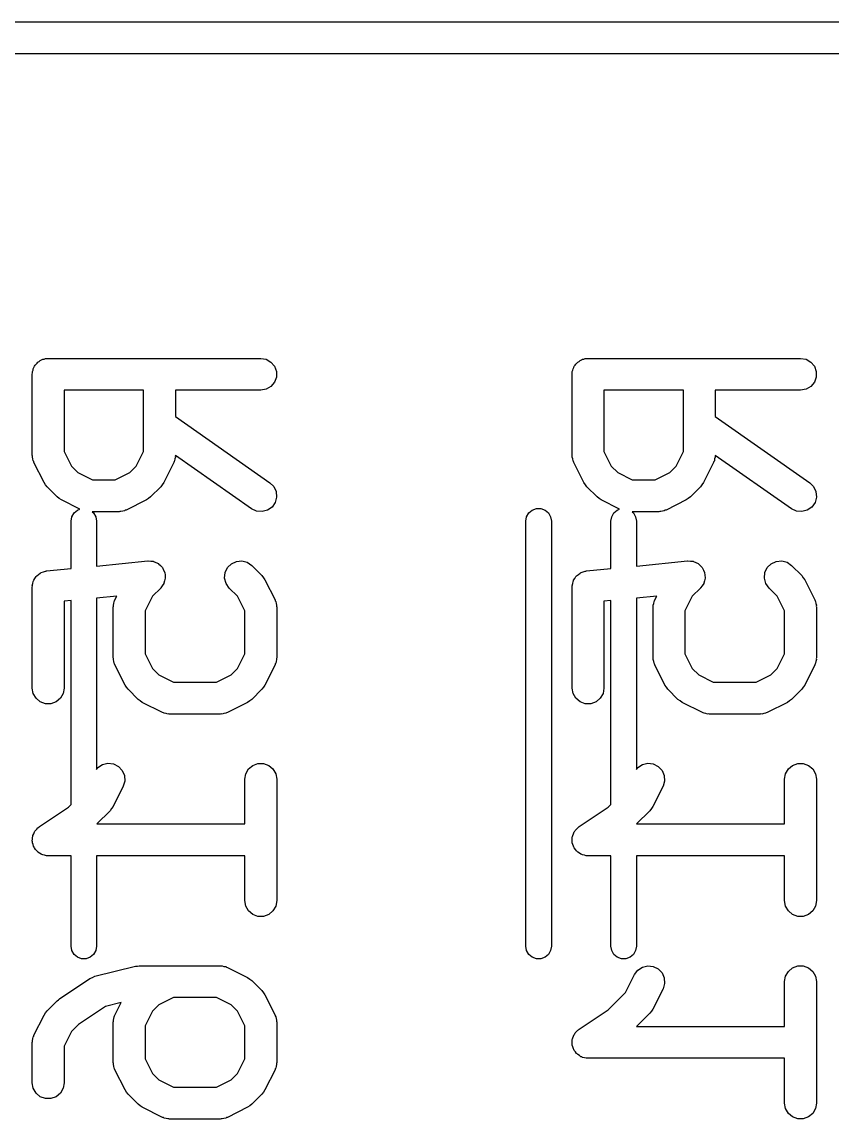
# Model space of a CAD drawing. Extents: x 25 to 326, y -201 to -21.
# Drawn here: x 51.98 to 55.79, y -57.15 to -51.99 of the extents above; entities that cross this region are included whole.
import ezdxf

# ---------------------------------------------------------------- set-up
doc = ezdxf.new("R2010")
doc.units = 0
doc.header["$MEASUREMENT"] = 0
doc.layers.add('BLACK', color=7, linetype='CONTINUOUS')

msp = doc.modelspace()

# ---------------------------------------------------------------- linework, layer by layer
at = {"layer": 'Black'}
for p, q in [((28.015, -51.992), (81.205, -51.992)), ((81.28, -52.142), (27.94, -52.142)), ((52.0319, -53.6239), (52.0352, -53.6182)), ((52.0352, -53.6182), (52.0374, -53.612)), ((52.0374, -53.612), (52.0416, -53.607)), ((52.0416, -53.607), (52.0449, -53.6013)), ((52.0449, -53.6013), (52.05, -53.5971)), ((52.05, -53.5971), (52.0542, -53.5921)), ((52.0542, -53.5921), (52.0599, -53.5888)), ((52.0599, -53.5888), (52.0649, -53.5846)), ((52.0649, -53.5846), (52.071, -53.5823)), ((52.071, -53.5823), (52.0767, -53.579)), ((52.0767, -53.579), (52.0832, -53.5779)), ((52.0832, -53.5779), (52.0894, -53.5757)), ((52.0894, -53.5757), (52.0959, -53.5757)), ((52.0959, -53.5757), (52.1024, -53.5745)), ((52.1024, -53.5745), (53.1024, -53.5745)), ((53.1024, -53.5745), (53.128, -53.579)), ((53.128, -53.579), (53.1506, -53.5921)), ((53.1506, -53.5921), (53.1673, -53.612)), ((53.1673, -53.612), (53.1762, -53.6365)), ((54.5719, -53.6239), (54.5752, -53.6182)), ((54.5752, -53.6182), (54.5774, -53.612)), ((54.5774, -53.612), (54.5816, -53.607)), ((54.5816, -53.607), (54.5849, -53.6013)), ((54.5849, -53.6013), (54.59, -53.5971)), ((54.59, -53.5971), (54.5942, -53.5921)), ((54.5942, -53.5921), (54.5999, -53.5888)), ((54.5999, -53.5888), (54.6049, -53.5846)), ((54.6049, -53.5846), (54.611, -53.5823)), ((54.611, -53.5823), (54.6167, -53.579)), ((54.6167, -53.579), (54.6232, -53.5779)), ((54.6232, -53.5779), (54.6294, -53.5757)), ((54.6294, -53.5757), (54.6359, -53.5757)), ((54.6359, -53.5757), (54.6424, -53.5745)), ((54.6424, -53.5745), (55.6424, -53.5745)), ((55.6424, -53.5745), (55.668, -53.579)), ((55.668, -53.579), (55.6906, -53.5921)), ((55.6906, -53.5921), (55.7073, -53.612)), ((55.7073, -53.612), (55.7162, -53.6365)), ((52.0274, -53.6495), (52.0285, -53.6431)), ((52.0274, -54.0305), (52.0274, -53.6495)), ((52.0285, -53.6365), (52.0308, -53.6303)), ((52.0285, -53.6431), (52.0285, -53.6365)), ((52.0308, -53.6303), (52.0319, -53.6239)), ((53.1762, -53.6625), (53.1673, -53.687)), ((53.1762, -53.6365), (53.1762, -53.6625)), ((54.5674, -53.6495), (54.5685, -53.6431)), ((54.5674, -54.0305), (54.5674, -53.6495)), ((54.5685, -53.6365), (54.5708, -53.6303)), ((54.5685, -53.6431), (54.5685, -53.6365)), ((54.5708, -53.6303), (54.5719, -53.6239)), ((55.7162, -53.6625), (55.7073, -53.687)), ((55.7162, -53.6365), (55.7162, -53.6625)), ((52.1774, -53.7245), (52.1774, -54.0128)), ((52.5512, -53.7245), (52.1774, -53.7245)), ((52.5512, -54.0128), (52.5512, -53.7245)), ((53.1024, -53.7245), (52.7012, -53.7245)), ((52.7012, -53.7245), (52.7012, -53.8486)), ((53.128, -53.72), (53.1024, -53.7245)), ((53.1506, -53.707), (53.128, -53.72)), ((53.1673, -53.687), (53.1506, -53.707)), ((54.7174, -53.7245), (54.7174, -54.0128)), ((55.0912, -53.7245), (54.7174, -53.7245)), ((55.0912, -54.0128), (55.0912, -53.7245)), ((55.6424, -53.7245), (55.2412, -53.7245)), ((55.2412, -53.7245), (55.2412, -53.8486)), ((55.668, -53.72), (55.6424, -53.7245)), ((55.6906, -53.707), (55.668, -53.72)), ((55.7073, -53.687), (55.6906, -53.707)), ((52.7012, -53.8486), (53.1454, -54.1595)), ((55.2412, -53.8486), (55.6854, -54.1595)), ((52.0281, -54.0347), (52.0274, -54.0305)), ((52.0279, -54.0391), (52.0281, -54.0347)), ((52.1774, -54.0128), (52.2116, -54.0813)), ((52.5169, -54.0813), (52.5512, -54.0128)), ((52.701, -54.0315), (52.7004, -54.0347)), ((52.7004, -54.0347), (52.7007, -54.0391)), ((53.0594, -54.2824), (52.701, -54.0315)), ((54.5681, -54.0347), (54.5674, -54.0305)), ((54.5679, -54.0391), (54.5681, -54.0347)), ((54.7174, -54.0128), (54.7516, -54.0813)), ((55.0569, -54.0813), (55.0912, -54.0128)), ((55.241, -54.0315), (55.2404, -54.0347)), ((55.2404, -54.0347), (55.2407, -54.0391)), ((55.5994, -54.2824), (55.241, -54.0315)), ((52.0304, -54.0475), (52.0279, -54.0391)), ((52.0319, -54.0561), (52.0304, -54.0475)), ((52.0341, -54.0599), (52.0319, -54.0561)), ((52.0353, -54.064), (52.0341, -54.0599)), ((52.0829, -54.1593), (52.0353, -54.064)), ((52.2116, -54.0813), (52.242, -54.1117)), ((52.4865, -54.1117), (52.5169, -54.0813)), ((52.6933, -54.064), (52.6457, -54.1593)), ((52.6945, -54.0599), (52.6933, -54.064)), ((52.6967, -54.0561), (52.6945, -54.0599)), ((52.6982, -54.0475), (52.6967, -54.0561)), ((52.7007, -54.0391), (52.6982, -54.0475)), ((54.5704, -54.0475), (54.5679, -54.0391)), ((54.5719, -54.0561), (54.5704, -54.0475)), ((54.5741, -54.0599), (54.5719, -54.0561)), ((54.5753, -54.064), (54.5741, -54.0599)), ((54.6229, -54.1593), (54.5753, -54.064)), ((54.7516, -54.0813), (54.782, -54.1117)), ((55.0265, -54.1117), (55.0569, -54.0813)), ((55.2333, -54.064), (55.1857, -54.1593)), ((55.2345, -54.0599), (55.2333, -54.064)), ((55.2367, -54.0561), (55.2345, -54.0599)), ((55.2382, -54.0475), (55.2367, -54.0561)), ((55.2407, -54.0391), (55.2382, -54.0475)), ((52.242, -54.1117), (52.3106, -54.146)), ((52.418, -54.146), (52.4865, -54.1117)), ((54.782, -54.1117), (54.8506, -54.146)), ((54.958, -54.146), (55.0265, -54.1117)), ((52.0901, -54.1689), (52.0829, -54.1593)), ((52.097, -54.1787), (52.0901, -54.1689)), ((52.1446, -54.2264), (52.097, -54.1787)), ((52.3106, -54.146), (52.418, -54.146)), ((52.6316, -54.1787), (52.584, -54.2264)), ((52.6385, -54.1689), (52.6316, -54.1787)), ((52.6457, -54.1593), (52.6385, -54.1689)), ((53.1454, -54.1595), (53.1638, -54.1779)), ((53.1638, -54.1779), (53.1748, -54.2015)), ((54.6301, -54.1689), (54.6229, -54.1593)), ((54.637, -54.1787), (54.6301, -54.1689)), ((54.6846, -54.2264), (54.637, -54.1787)), ((54.8506, -54.146), (54.958, -54.146)), ((55.1716, -54.1787), (55.124, -54.2264)), ((55.1785, -54.1689), (55.1716, -54.1787)), ((55.1857, -54.1593), (55.1785, -54.1689)), ((55.6854, -54.1595), (55.7038, -54.1779)), ((55.7038, -54.1779), (55.7148, -54.2015)), ((52.1544, -54.2333), (52.1446, -54.2264)), ((52.1641, -54.2404), (52.1544, -54.2333)), ((52.2512, -54.284), (52.1641, -54.2404)), ((52.5645, -54.2404), (52.4693, -54.288)), ((52.5742, -54.2333), (52.5645, -54.2404)), ((52.584, -54.2264), (52.5742, -54.2333)), ((53.1771, -54.2275), (53.1704, -54.2526)), ((53.1748, -54.2015), (53.1771, -54.2275)), ((54.6944, -54.2333), (54.6846, -54.2264)), ((54.7041, -54.2404), (54.6944, -54.2333)), ((54.7912, -54.284), (54.7041, -54.2404)), ((55.1045, -54.2404), (55.0093, -54.288)), ((55.1142, -54.2333), (55.1045, -54.2404)), ((55.124, -54.2264), (55.1142, -54.2333)), ((55.7171, -54.2275), (55.7104, -54.2526)), ((55.7148, -54.2015), (55.7171, -54.2275)), ((52.224, -54.3014), (52.24, -54.288)), ((52.24, -54.288), (52.2512, -54.284)), ((52.4527, -54.293), (52.4443, -54.2955)), ((52.4614, -54.2914), (52.4527, -54.293)), ((52.4651, -54.2893), (52.4614, -54.2914)), ((52.4693, -54.288), (52.4651, -54.2893)), ((53.083, -54.2934), (53.0594, -54.2824)), ((53.1089, -54.2957), (53.083, -54.2934)), ((53.1341, -54.2889), (53.1089, -54.2957)), ((53.1554, -54.274), (53.1341, -54.2889)), ((53.1704, -54.2526), (53.1554, -54.274)), ((54.364, -54.3014), (54.38, -54.288)), ((54.38, -54.288), (54.3996, -54.2809)), ((54.3996, -54.2809), (54.4204, -54.2809)), ((54.4204, -54.2809), (54.44, -54.288)), ((54.44, -54.288), (54.456, -54.3014)), ((54.764, -54.3014), (54.78, -54.288)), ((54.78, -54.288), (54.7912, -54.284)), ((54.9927, -54.293), (54.9843, -54.2955)), ((55.0014, -54.2914), (54.9927, -54.293)), ((55.0051, -54.2893), (55.0014, -54.2914)), ((55.0093, -54.288), (55.0051, -54.2893)), ((55.623, -54.2934), (55.5994, -54.2824)), ((55.6489, -54.2957), (55.623, -54.2934)), ((55.6741, -54.2889), (55.6489, -54.2957)), ((55.6954, -54.274), (55.6741, -54.2889)), ((55.7104, -54.2526), (55.6954, -54.274)), ((52.21, -54.34), (52.2136, -54.3195)), ((52.21, -54.5634), (52.21, -54.34)), ((52.2136, -54.3195), (52.224, -54.3014)), ((52.4357, -54.296), (52.3094, -54.296)), ((52.3094, -54.296), (52.316, -54.3014)), ((52.316, -54.3014), (52.3264, -54.3195)), ((52.3264, -54.3195), (52.33, -54.34)), ((52.33, -54.34), (52.33, -54.5514)), ((52.44, -54.2952), (52.4357, -54.296)), ((52.4443, -54.2955), (52.44, -54.2952)), ((54.35, -54.34), (54.3536, -54.3195)), ((54.35, -56.34), (54.35, -54.34)), ((54.3536, -54.3195), (54.364, -54.3014)), ((54.456, -54.3014), (54.4664, -54.3195)), ((54.4664, -54.3195), (54.47, -54.34)), ((54.47, -54.34), (54.47, -56.34)), ((54.75, -54.34), (54.7536, -54.3195)), ((54.75, -54.5634), (54.75, -54.34)), ((54.7536, -54.3195), (54.764, -54.3014)), ((54.9757, -54.296), (54.8494, -54.296)), ((54.8494, -54.296), (54.856, -54.3014)), ((54.856, -54.3014), (54.8664, -54.3195)), ((54.8664, -54.3195), (54.87, -54.34)), ((54.87, -54.34), (54.87, -54.5514)), ((54.98, -54.2952), (54.9757, -54.296)), ((54.9843, -54.2955), (54.98, -54.2952)), ((52.33, -54.5514), (52.5711, -54.5273)), ((52.5711, -54.5273), (52.5716, -54.5273)), ((52.5716, -54.5273), (52.572, -54.5272)), ((52.572, -54.5272), (52.5845, -54.5283)), ((52.5845, -54.5283), (52.5971, -54.5292)), ((52.5971, -54.5292), (52.5975, -54.5294)), ((52.5975, -54.5294), (52.598, -54.5295)), ((52.598, -54.5295), (52.6094, -54.5348)), ((52.6094, -54.5348), (52.6208, -54.5399)), ((52.6208, -54.5399), (52.6212, -54.5403)), ((52.6212, -54.5403), (52.6216, -54.5405)), ((52.6216, -54.5405), (52.6305, -54.5494)), ((52.6305, -54.5494), (52.6395, -54.5581)), ((52.9457, -54.5589), (52.9641, -54.5405)), ((52.9641, -54.5405), (52.9877, -54.5295)), ((52.9877, -54.5295), (53.0137, -54.5272)), ((53.0137, -54.5272), (53.0388, -54.5339)), ((53.0388, -54.5339), (53.0602, -54.5489)), ((53.0602, -54.5489), (53.1078, -54.5965)), ((54.87, -54.5514), (55.1111, -54.5273)), ((55.1111, -54.5273), (55.1116, -54.5273)), ((55.1116, -54.5273), (55.112, -54.5272)), ((55.112, -54.5272), (55.1245, -54.5283)), ((55.1245, -54.5283), (55.1371, -54.5292)), ((55.1371, -54.5292), (55.1375, -54.5294)), ((55.1375, -54.5294), (55.138, -54.5295)), ((55.138, -54.5295), (55.1494, -54.5348)), ((55.1494, -54.5348), (55.1608, -54.5399)), ((55.1608, -54.5399), (55.1612, -54.5403)), ((55.1612, -54.5403), (55.1616, -54.5405)), ((55.1616, -54.5405), (55.1705, -54.5494)), ((55.1705, -54.5494), (55.1795, -54.5581)), ((55.4857, -54.5589), (55.5041, -54.5405)), ((55.5041, -54.5405), (55.5277, -54.5295)), ((55.5277, -54.5295), (55.5537, -54.5272)), ((55.5537, -54.5272), (55.5788, -54.5339)), ((55.5788, -54.5339), (55.6002, -54.5489)), ((55.6002, -54.5489), (55.6478, -54.5965)), ((52.0398, -54.6102), (52.0449, -54.6013)), ((52.0449, -54.6013), (52.0471, -54.5995)), ((52.0471, -54.5995), (52.0487, -54.5972)), ((52.0487, -54.5972), (52.057, -54.5912)), ((52.057, -54.5912), (52.0649, -54.5846)), ((52.0649, -54.5846), (52.0675, -54.5836)), ((52.0675, -54.5836), (52.0698, -54.5819)), ((52.0698, -54.5819), (52.0797, -54.5792)), ((52.0797, -54.5792), (52.0894, -54.5757)), ((52.0894, -54.5757), (52.0922, -54.5757)), ((52.0922, -54.5757), (52.0949, -54.5749)), ((52.0949, -54.5749), (52.21, -54.5634)), ((52.6395, -54.5581), (52.6397, -54.5586)), ((52.6397, -54.5586), (52.64, -54.5589)), ((52.64, -54.5589), (52.6453, -54.5703)), ((52.6453, -54.5703), (52.6508, -54.5816)), ((52.6508, -54.5816), (52.6508, -54.5821)), ((52.6508, -54.5821), (52.651, -54.5825)), ((52.651, -54.5825), (52.6521, -54.595)), ((52.6521, -54.595), (52.6534, -54.6075)), ((52.9324, -54.6084), (52.9347, -54.5825)), ((52.9347, -54.5825), (52.9457, -54.5589)), ((53.1078, -54.5965), (53.1147, -54.6063)), ((54.5798, -54.6102), (54.5849, -54.6013)), ((54.5849, -54.6013), (54.5871, -54.5995)), ((54.5871, -54.5995), (54.5887, -54.5972)), ((54.5887, -54.5972), (54.597, -54.5912)), ((54.597, -54.5912), (54.6049, -54.5846)), ((54.6049, -54.5846), (54.6075, -54.5836)), ((54.6075, -54.5836), (54.6098, -54.5819)), ((54.6098, -54.5819), (54.6197, -54.5792)), ((54.6197, -54.5792), (54.6294, -54.5757)), ((54.6294, -54.5757), (54.6322, -54.5757)), ((54.6322, -54.5757), (54.6349, -54.5749)), ((54.6349, -54.5749), (54.75, -54.5634)), ((55.1795, -54.5581), (55.1797, -54.5586)), ((55.1797, -54.5586), (55.18, -54.5589)), ((55.18, -54.5589), (55.1853, -54.5703)), ((55.1853, -54.5703), (55.1908, -54.5816)), ((55.1908, -54.5816), (55.1908, -54.5821)), ((55.1908, -54.5821), (55.191, -54.5825)), ((55.191, -54.5825), (55.1921, -54.595)), ((55.1921, -54.595), (55.1934, -54.6075)), ((55.4724, -54.6084), (55.4747, -54.5825)), ((55.4747, -54.5825), (55.4857, -54.5589)), ((55.6478, -54.5965), (55.6547, -54.6063)), ((52.0274, -54.6495), (52.0279, -54.6467)), ((52.0274, -55.1257), (52.0274, -54.6495)), ((52.0276, -54.6439), (52.0301, -54.634)), ((52.0279, -54.6467), (52.0276, -54.6439)), ((52.0301, -54.634), (52.0319, -54.6239)), ((52.0319, -54.6239), (52.0333, -54.6214)), ((52.0333, -54.6214), (52.034, -54.6187)), ((52.034, -54.6187), (52.0398, -54.6102)), ((52.6316, -54.6549), (52.5926, -54.694)), ((52.6319, -54.6546), (52.6316, -54.6549)), ((52.6323, -54.6543), (52.6319, -54.6546)), ((52.6393, -54.6439), (52.6323, -54.6543)), ((52.6465, -54.6336), (52.6393, -54.6439)), ((52.6467, -54.6331), (52.6465, -54.6336)), ((52.6469, -54.6328), (52.6467, -54.6331)), ((52.65, -54.6205), (52.6469, -54.6328)), ((52.6533, -54.6084), (52.65, -54.6205)), ((52.6534, -54.6075), (52.6532, -54.608)), ((52.6532, -54.608), (52.6533, -54.6084)), ((52.9392, -54.6336), (52.9324, -54.6084)), ((52.9541, -54.6549), (52.9392, -54.6336)), ((52.9931, -54.694), (52.9541, -54.6549)), ((53.1147, -54.6063), (53.1218, -54.616)), ((53.1218, -54.616), (53.1695, -54.7112)), ((54.5674, -54.6495), (54.5679, -54.6467)), ((54.5674, -55.1257), (54.5674, -54.6495)), ((54.5676, -54.6439), (54.5701, -54.634)), ((54.5679, -54.6467), (54.5676, -54.6439)), ((54.5701, -54.634), (54.5719, -54.6239)), ((54.5719, -54.6239), (54.5733, -54.6214)), ((54.5733, -54.6214), (54.574, -54.6187)), ((54.574, -54.6187), (54.5798, -54.6102)), ((55.1716, -54.6549), (55.1326, -54.694)), ((55.1719, -54.6546), (55.1716, -54.6549)), ((55.1723, -54.6543), (55.1719, -54.6546)), ((55.1793, -54.6439), (55.1723, -54.6543)), ((55.1865, -54.6336), (55.1793, -54.6439)), ((55.1867, -54.6331), (55.1865, -54.6336)), ((55.1869, -54.6328), (55.1867, -54.6331)), ((55.19, -54.6205), (55.1869, -54.6328)), ((55.1933, -54.6084), (55.19, -54.6205)), ((55.1934, -54.6075), (55.1932, -54.608)), ((55.1932, -54.608), (55.1933, -54.6084)), ((55.4792, -54.6336), (55.4724, -54.6084)), ((55.4941, -54.6549), (55.4792, -54.6336)), ((55.5331, -54.694), (55.4941, -54.6549)), ((55.6547, -54.6063), (55.6618, -54.616)), ((55.6618, -54.616), (55.7095, -54.7112)), ((52.4256, -54.6926), (52.33, -54.7021)), ((52.33, -54.7021), (52.33, -55.5086)), ((52.4163, -54.7112), (52.4256, -54.6926)), ((52.5926, -54.694), (52.5583, -54.7625)), ((53.0274, -54.7625), (52.9931, -54.694)), ((54.9656, -54.6926), (54.87, -54.7021)), ((54.87, -54.7021), (54.87, -55.5086)), ((54.9563, -54.7112), (54.9656, -54.6926)), ((55.1326, -54.694), (55.0983, -54.7625)), ((55.5674, -54.7625), (55.5331, -54.694)), ((52.21, -54.7141), (52.1774, -54.7174)), ((52.1774, -54.7174), (52.1774, -55.1257)), ((52.21, -55.6739), (52.21, -54.7141)), ((52.4083, -54.7448), (52.4091, -54.7405)), ((52.4083, -54.9829), (52.4083, -54.7448)), ((52.4088, -54.7362), (52.4113, -54.7278)), ((52.4091, -54.7405), (52.4088, -54.7362)), ((52.4113, -54.7278), (52.4129, -54.7191)), ((52.4129, -54.7191), (52.415, -54.7154)), ((52.415, -54.7154), (52.4163, -54.7112)), ((53.1695, -54.7112), (53.1707, -54.7154)), ((53.1707, -54.7154), (53.1729, -54.7191)), ((53.1729, -54.7191), (53.1744, -54.7278)), ((53.1744, -54.7278), (53.1769, -54.7362)), ((53.1769, -54.7362), (53.1766, -54.7405)), ((53.1766, -54.7405), (53.1774, -54.7448)), ((53.1774, -54.7448), (53.1774, -54.9829)), ((54.75, -54.7141), (54.7174, -54.7174)), ((54.7174, -54.7174), (54.7174, -55.1257)), ((54.75, -55.6739), (54.75, -54.7141)), ((54.9483, -54.7448), (54.9491, -54.7405)), ((54.9483, -54.9829), (54.9483, -54.7448)), ((54.9488, -54.7362), (54.9513, -54.7278)), ((54.9491, -54.7405), (54.9488, -54.7362)), ((54.9513, -54.7278), (54.9529, -54.7191)), ((54.9529, -54.7191), (54.955, -54.7154)), ((54.955, -54.7154), (54.9563, -54.7112)), ((55.7095, -54.7112), (55.7107, -54.7154)), ((55.7107, -54.7154), (55.7129, -54.7191)), ((55.7129, -54.7191), (55.7144, -54.7278)), ((55.7144, -54.7278), (55.7169, -54.7362)), ((55.7169, -54.7362), (55.7166, -54.7405)), ((55.7166, -54.7405), (55.7174, -54.7448)), ((55.7174, -54.7448), (55.7174, -54.9829)), ((52.5583, -54.7625), (52.5583, -54.9652)), ((53.0274, -54.9652), (53.0274, -54.7625)), ((55.0983, -54.7625), (55.0983, -54.9652)), ((55.5674, -54.9652), (55.5674, -54.7625)), ((52.5583, -54.9652), (52.5926, -55.0337)), ((52.9931, -55.0337), (53.0274, -54.9652)), ((55.0983, -54.9652), (55.1326, -55.0337)), ((55.5331, -55.0337), (55.5674, -54.9652)), ((52.4091, -54.9871), (52.4083, -54.9829)), ((52.4088, -54.9914), (52.4091, -54.9871)), ((52.4113, -54.9999), (52.4088, -54.9914)), ((52.4129, -55.0085), (52.4113, -54.9999)), ((52.415, -55.0123), (52.4129, -55.0085)), ((52.4163, -55.0164), (52.415, -55.0123)), ((52.4639, -55.1116), (52.4163, -55.0164)), ((53.1695, -55.0164), (53.1218, -55.1116)), ((53.1707, -55.0123), (53.1695, -55.0164)), ((53.1729, -55.0085), (53.1707, -55.0123)), ((53.1744, -54.9999), (53.1729, -55.0085)), ((53.1769, -54.9914), (53.1744, -54.9999)), ((53.1774, -54.9829), (53.1766, -54.9871)), ((53.1766, -54.9871), (53.1769, -54.9914)), ((54.9491, -54.9871), (54.9483, -54.9829)), ((54.9488, -54.9914), (54.9491, -54.9871)), ((54.9513, -54.9999), (54.9488, -54.9914)), ((54.9529, -55.0085), (54.9513, -54.9999)), ((54.955, -55.0123), (54.9529, -55.0085)), ((54.9563, -55.0164), (54.955, -55.0123)), ((55.0039, -55.1116), (54.9563, -55.0164)), ((55.7095, -55.0164), (55.6618, -55.1116)), ((55.7107, -55.0123), (55.7095, -55.0164)), ((55.7129, -55.0085), (55.7107, -55.0123)), ((55.7144, -54.9999), (55.7129, -55.0085)), ((55.7169, -54.9914), (55.7144, -54.9999)), ((55.7174, -54.9829), (55.7166, -54.9871)), ((55.7166, -54.9871), (55.7169, -54.9914)), ((52.5926, -55.0337), (52.623, -55.0641)), ((52.623, -55.0641), (52.6915, -55.0983)), ((52.8942, -55.0983), (52.9627, -55.0641)), ((52.9627, -55.0641), (52.9931, -55.0337)), ((55.1326, -55.0337), (55.163, -55.0641)), ((55.163, -55.0641), (55.2315, -55.0983)), ((55.4342, -55.0983), (55.5027, -55.0641)), ((55.5027, -55.0641), (55.5331, -55.0337)), ((52.471, -55.1213), (52.4639, -55.1116)), ((52.6915, -55.0983), (52.8942, -55.0983)), ((53.1218, -55.1116), (53.1147, -55.1213)), ((55.011, -55.1213), (55.0039, -55.1116)), ((55.2315, -55.0983), (55.4342, -55.0983)), ((55.6618, -55.1116), (55.6547, -55.1213)), ((52.0319, -55.1514), (52.0274, -55.1257)), ((52.0449, -55.1739), (52.0319, -55.1514)), ((52.1729, -55.1514), (52.1598, -55.1739)), ((52.1774, -55.1257), (52.1729, -55.1514)), ((52.4779, -55.1311), (52.471, -55.1213)), ((52.5255, -55.1787), (52.4779, -55.1311)), ((53.1078, -55.1311), (53.0602, -55.1787)), ((53.1147, -55.1213), (53.1078, -55.1311)), ((54.5719, -55.1514), (54.5674, -55.1257)), ((54.5849, -55.1739), (54.5719, -55.1514)), ((54.7129, -55.1514), (54.6998, -55.1739)), ((54.7174, -55.1257), (54.7129, -55.1514)), ((55.0179, -55.1311), (55.011, -55.1213)), ((55.0655, -55.1787), (55.0179, -55.1311)), ((55.6478, -55.1311), (55.6002, -55.1787)), ((55.6547, -55.1213), (55.6478, -55.1311)), ((52.0649, -55.1907), (52.0449, -55.1739)), ((52.0894, -55.1996), (52.0649, -55.1907)), ((52.1154, -55.1996), (52.0894, -55.1996)), ((52.1399, -55.1907), (52.1154, -55.1996)), ((52.1598, -55.1739), (52.1399, -55.1907)), ((52.5354, -55.1856), (52.5255, -55.1787)), ((52.545, -55.1928), (52.5354, -55.1856)), ((52.6403, -55.2404), (52.545, -55.1928)), ((53.0407, -55.1928), (52.9454, -55.2404)), ((53.0503, -55.1856), (53.0407, -55.1928)), ((53.0602, -55.1787), (53.0503, -55.1856)), ((54.6049, -55.1907), (54.5849, -55.1739)), ((54.6294, -55.1996), (54.6049, -55.1907)), ((54.6554, -55.1996), (54.6294, -55.1996)), ((54.6799, -55.1907), (54.6554, -55.1996)), ((54.6998, -55.1739), (54.6799, -55.1907)), ((55.0754, -55.1856), (55.0655, -55.1787)), ((55.085, -55.1928), (55.0754, -55.1856)), ((55.1803, -55.2404), (55.085, -55.1928)), ((55.5807, -55.1928), (55.4854, -55.2404)), ((55.5903, -55.1856), (55.5807, -55.1928)), ((55.6002, -55.1787), (55.5903, -55.1856)), ((52.6444, -55.2416), (52.6403, -55.2404)), ((52.6482, -55.2438), (52.6444, -55.2416)), ((52.6568, -55.2453), (52.6482, -55.2438)), ((52.6652, -55.2478), (52.6568, -55.2453)), ((52.6696, -55.2476), (52.6652, -55.2478)), ((52.6738, -55.2483), (52.6696, -55.2476)), ((52.9119, -55.2483), (52.6738, -55.2483)), ((52.9162, -55.2476), (52.9119, -55.2483)), ((52.9205, -55.2478), (52.9162, -55.2476)), ((52.9289, -55.2453), (52.9205, -55.2478)), ((52.9376, -55.2438), (52.9289, -55.2453)), ((52.9413, -55.2416), (52.9376, -55.2438)), ((52.9454, -55.2404), (52.9413, -55.2416)), ((55.1844, -55.2416), (55.1803, -55.2404)), ((55.1882, -55.2438), (55.1844, -55.2416)), ((55.1968, -55.2453), (55.1882, -55.2438)), ((55.2052, -55.2478), (55.1968, -55.2453)), ((55.2096, -55.2476), (55.2052, -55.2478)), ((55.2138, -55.2483), (55.2096, -55.2476)), ((55.4519, -55.2483), (55.2138, -55.2483)), ((55.4562, -55.2476), (55.4519, -55.2483)), ((55.4605, -55.2478), (55.4562, -55.2476)), ((55.4689, -55.2453), (55.4605, -55.2478)), ((55.4776, -55.2438), (55.4689, -55.2453)), ((55.4813, -55.2416), (55.4776, -55.2438)), ((55.4854, -55.2404), (55.4813, -55.2416)), ((52.3583, -55.4855), (52.3836, -55.4794)), ((52.3836, -55.4794), (52.4095, -55.4824)), ((53.0649, -55.4893), (53.0894, -55.4804)), ((53.0894, -55.4804), (53.1154, -55.4804)), ((53.1154, -55.4804), (53.1399, -55.4893)), ((54.8983, -55.4855), (54.9236, -55.4794)), ((54.9236, -55.4794), (54.9495, -55.4824)), ((55.6049, -55.4893), (55.6294, -55.4804)), ((55.6294, -55.4804), (55.6554, -55.4804)), ((55.6554, -55.4804), (55.6799, -55.4893)), ((52.33, -55.5086), (52.3365, -55.4998)), ((52.3365, -55.4998), (52.3583, -55.4855)), ((52.4095, -55.4824), (52.4328, -55.494)), ((52.4328, -55.494), (52.4507, -55.513)), ((52.4507, -55.513), (52.461, -55.5369)), ((53.0274, -55.5543), (53.0319, -55.5286)), ((53.0319, -55.5286), (53.0449, -55.5061)), ((53.0449, -55.5061), (53.0649, -55.4893)), ((53.1399, -55.4893), (53.1598, -55.5061)), ((53.1598, -55.5061), (53.1729, -55.5286)), ((53.1729, -55.5286), (53.1774, -55.5543)), ((54.87, -55.5086), (54.8765, -55.4998)), ((54.8765, -55.4998), (54.8983, -55.4855)), ((54.9495, -55.4824), (54.9728, -55.494)), ((54.9728, -55.494), (54.9907, -55.513)), ((54.9907, -55.513), (55.001, -55.5369)), ((55.5674, -55.5543), (55.5719, -55.5286)), ((55.5719, -55.5286), (55.5849, -55.5061)), ((55.5849, -55.5061), (55.6049, -55.4893)), ((55.6799, -55.4893), (55.6998, -55.5061)), ((55.6998, -55.5061), (55.7129, -55.5286)), ((55.7129, -55.5286), (55.7174, -55.5543)), ((52.4626, -55.5629), (52.4552, -55.5878)), ((52.461, -55.5369), (52.4626, -55.5629)), ((53.0274, -55.765), (53.0274, -55.5543)), ((53.1774, -55.5543), (53.1774, -56.1257)), ((55.0026, -55.5629), (54.9952, -55.5878)), ((55.001, -55.5369), (55.0026, -55.5629)), ((55.5674, -55.765), (55.5674, -55.5543)), ((55.7174, -55.5543), (55.7174, -56.1257)), ((52.4552, -55.5878), (52.4076, -55.6831)), ((54.9952, -55.5878), (54.9476, -55.6831)), ((52.0608, -55.7776), (52.1975, -55.6865)), ((52.1975, -55.6865), (52.21, -55.6739)), ((52.4076, -55.6831), (52.4004, -55.6927)), ((54.6008, -55.7776), (54.7375, -55.6865)), ((54.7375, -55.6865), (54.75, -55.6739)), ((54.9476, -55.6831), (54.9404, -55.6927)), ((52.3935, -55.7026), (52.3311, -55.765)), ((52.4004, -55.6927), (52.3935, -55.7026)), ((54.9335, -55.7026), (54.8711, -55.765)), ((54.9404, -55.6927), (54.9335, -55.7026)), ((52.0419, -55.7956), (52.0484, -55.7894)), ((52.0484, -55.7894), (52.0542, -55.7825)), ((52.0542, -55.7825), (52.0578, -55.7805)), ((52.0578, -55.7805), (52.0608, -55.7776)), ((52.3311, -55.765), (53.0274, -55.765)), ((54.5819, -55.7956), (54.5884, -55.7894)), ((54.5884, -55.7894), (54.5942, -55.7825)), ((54.5942, -55.7825), (54.5978, -55.7805)), ((54.5978, -55.7805), (54.6008, -55.7776)), ((54.8711, -55.765), (55.5674, -55.765)), ((52.0275, -55.8448), (52.0285, -55.8359)), ((52.0285, -55.827), (52.0299, -55.8231)), ((52.0285, -55.8359), (52.0285, -55.827)), ((52.0299, -55.8231), (52.0304, -55.8189)), ((52.0304, -55.8189), (52.0344, -55.8109)), ((52.0344, -55.8109), (52.0374, -55.8025)), ((52.0374, -55.8025), (52.0401, -55.7993)), ((52.0401, -55.7993), (52.0419, -55.7956)), ((54.5675, -55.8448), (54.5685, -55.8359)), ((54.5685, -55.827), (54.5699, -55.8231)), ((54.5685, -55.8359), (54.5685, -55.827)), ((54.5699, -55.8231), (54.5704, -55.8189)), ((54.5704, -55.8189), (54.5744, -55.8109)), ((54.5744, -55.8109), (54.5774, -55.8025)), ((54.5774, -55.8025), (54.5801, -55.7993)), ((54.5801, -55.7993), (54.5819, -55.7956)), ((52.0285, -55.8489), (52.0275, -55.8448)), ((52.0285, -55.853), (52.0285, -55.8489)), ((52.0316, -55.8614), (52.0285, -55.853)), ((52.0337, -55.8701), (52.0316, -55.8614)), ((52.036, -55.8736), (52.0337, -55.8701)), ((52.0374, -55.8775), (52.036, -55.8736)), ((52.0432, -55.8844), (52.0374, -55.8775)), ((52.0481, -55.8918), (52.0432, -55.8844)), ((52.0515, -55.8943), (52.0481, -55.8918)), ((52.0542, -55.8975), (52.0515, -55.8943)), ((54.5685, -55.8489), (54.5675, -55.8448)), ((54.5685, -55.853), (54.5685, -55.8489)), ((54.5716, -55.8614), (54.5685, -55.853)), ((54.5737, -55.8701), (54.5716, -55.8614)), ((54.576, -55.8736), (54.5737, -55.8701)), ((54.5774, -55.8775), (54.576, -55.8736)), ((54.5832, -55.8844), (54.5774, -55.8775)), ((54.5881, -55.8918), (54.5832, -55.8844)), ((54.5915, -55.8943), (54.5881, -55.8918)), ((54.5942, -55.8975), (54.5915, -55.8943)), ((52.0619, -55.9019), (52.0542, -55.8975)), ((52.0691, -55.9072), (52.0619, -55.9019)), ((52.0731, -55.9084), (52.0691, -55.9072)), ((52.0767, -55.9105), (52.0731, -55.9084)), ((52.0855, -55.912), (52.0767, -55.9105)), ((52.0941, -55.9145), (52.0855, -55.912)), ((52.0983, -55.9143), (52.0941, -55.9145)), ((52.1024, -55.915), (52.0983, -55.9143)), ((52.21, -55.915), (52.1024, -55.915)), ((52.21, -56.34), (52.21, -55.915)), ((53.0274, -55.915), (52.33, -55.915)), ((52.33, -55.915), (52.33, -56.34)), ((53.0274, -56.1257), (53.0274, -55.915)), ((54.6019, -55.9019), (54.5942, -55.8975)), ((54.6091, -55.9072), (54.6019, -55.9019)), ((54.6131, -55.9084), (54.6091, -55.9072)), ((54.6167, -55.9105), (54.6131, -55.9084)), ((54.6255, -55.912), (54.6167, -55.9105)), ((54.6341, -55.9145), (54.6255, -55.912)), ((54.6383, -55.9143), (54.6341, -55.9145)), ((54.6424, -55.915), (54.6383, -55.9143)), ((54.75, -55.915), (54.6424, -55.915)), ((54.75, -56.34), (54.75, -55.915)), ((55.5674, -55.915), (54.87, -55.915)), ((54.87, -55.915), (54.87, -56.34)), ((55.5674, -56.1257), (55.5674, -55.915)), ((53.0319, -56.1514), (53.0274, -56.1257)), ((53.0449, -56.1739), (53.0319, -56.1514)), ((53.1729, -56.1514), (53.1598, -56.1739)), ((53.1774, -56.1257), (53.1729, -56.1514)), ((55.5719, -56.1514), (55.5674, -56.1257)), ((55.5849, -56.1739), (55.5719, -56.1514)), ((55.7129, -56.1514), (55.6998, -56.1739)), ((55.7174, -56.1257), (55.7129, -56.1514)), ((53.0649, -56.1907), (53.0449, -56.1739)), ((53.0894, -56.1996), (53.0649, -56.1907)), ((53.1154, -56.1996), (53.0894, -56.1996)), ((53.1399, -56.1907), (53.1154, -56.1996)), ((53.1598, -56.1739), (53.1399, -56.1907)), ((55.6049, -56.1907), (55.5849, -56.1739)), ((55.6294, -56.1996), (55.6049, -56.1907)), ((55.6554, -56.1996), (55.6294, -56.1996)), ((55.6799, -56.1907), (55.6554, -56.1996)), ((55.6998, -56.1739), (55.6799, -56.1907)), ((52.2136, -56.3605), (52.21, -56.34)), ((52.33, -56.34), (52.3264, -56.3605)), ((54.3536, -56.3605), (54.35, -56.34)), ((54.47, -56.34), (54.4664, -56.3605)), ((54.7536, -56.3605), (54.75, -56.34)), ((54.87, -56.34), (54.8664, -56.3605)), ((52.224, -56.3786), (52.2136, -56.3605)), ((52.24, -56.392), (52.224, -56.3786)), ((52.2596, -56.3991), (52.24, -56.392)), ((52.2804, -56.3991), (52.2596, -56.3991)), ((52.3, -56.392), (52.2804, -56.3991)), ((52.316, -56.3786), (52.3, -56.392)), ((52.3264, -56.3605), (52.316, -56.3786)), ((54.364, -56.3786), (54.3536, -56.3605)), ((54.38, -56.392), (54.364, -56.3786)), ((54.3996, -56.3991), (54.38, -56.392)), ((54.4204, -56.3991), (54.3996, -56.3991)), ((54.44, -56.392), (54.4204, -56.3991)), ((54.456, -56.3786), (54.44, -56.392)), ((54.4664, -56.3605), (54.456, -56.3786)), ((54.764, -56.3786), (54.7536, -56.3605)), ((54.78, -56.392), (54.764, -56.3786)), ((54.7996, -56.3991), (54.78, -56.392)), ((54.8204, -56.3991), (54.7996, -56.3991)), ((54.84, -56.392), (54.8204, -56.3991)), ((54.856, -56.3786), (54.84, -56.392)), ((54.8664, -56.3605), (54.856, -56.3786)), ((52.3223, -56.4815), (52.5128, -56.4339)), ((52.5128, -56.4339), (52.5219, -56.4333)), ((52.5219, -56.4333), (52.531, -56.4317)), ((52.531, -56.4317), (52.9119, -56.4317)), ((52.9119, -56.4317), (52.9162, -56.4324)), ((52.9162, -56.4324), (52.9205, -56.4322)), ((52.9205, -56.4322), (52.9289, -56.4347)), ((52.9289, -56.4347), (52.9376, -56.4362)), ((52.9376, -56.4362), (52.9413, -56.4384)), ((52.9413, -56.4384), (52.9454, -56.4396)), ((52.9454, -56.4396), (53.0407, -56.4872)), ((54.861, -56.4731), (54.8765, -56.4522)), ((54.8765, -56.4522), (54.8983, -56.4379)), ((54.8983, -56.4379), (54.9236, -56.4318)), ((54.9236, -56.4318), (54.9495, -56.4348)), ((54.9495, -56.4348), (54.9728, -56.4464)), ((54.9728, -56.4464), (54.9907, -56.4653)), ((55.5719, -56.481), (55.5849, -56.4585)), ((55.5849, -56.4585), (55.6049, -56.4417)), ((55.6049, -56.4417), (55.6294, -56.4328)), ((55.6294, -56.4328), (55.6554, -56.4328)), ((55.6554, -56.4328), (55.6799, -56.4417)), ((55.6799, -56.4417), (55.6998, -56.4585)), ((55.6998, -56.4585), (55.7129, -56.481)), ((52.156, -56.5871), (52.2989, -56.4919)), ((52.2989, -56.4919), (52.3106, -56.4867)), ((52.3106, -56.4867), (52.3223, -56.4815)), ((53.0407, -56.4872), (53.0503, -56.4944)), ((53.0503, -56.4944), (53.0602, -56.5013)), ((53.0602, -56.5013), (53.1078, -56.5489)), ((54.8188, -56.5575), (54.861, -56.4731)), ((54.9907, -56.4653), (55.001, -56.4892)), ((55.001, -56.4892), (55.0026, -56.5152)), ((55.5674, -56.5067), (55.5719, -56.481)), ((55.5674, -56.7174), (55.5674, -56.5067)), ((55.7129, -56.481), (55.7174, -56.5067)), ((55.7174, -56.5067), (55.7174, -57.0781)), ((53.1078, -56.5489), (53.1147, -56.5587)), ((53.1147, -56.5587), (53.1218, -56.5684)), ((54.7375, -56.6389), (54.8188, -56.5575)), ((54.9952, -56.5402), (54.9476, -56.6354)), ((55.0026, -56.5152), (54.9952, -56.5402)), ((52.097, -56.6441), (52.1446, -56.5965)), ((52.1446, -56.5965), (52.1507, -56.5922)), ((52.1507, -56.5922), (52.156, -56.5871)), ((52.4454, -56.6054), (52.3713, -56.6239)), ((52.4163, -56.6636), (52.4454, -56.6054)), ((52.623, -56.6159), (52.5926, -56.6463)), ((52.6915, -56.5817), (52.623, -56.6159)), ((52.8942, -56.5817), (52.6915, -56.5817)), ((52.9627, -56.6159), (52.8942, -56.5817)), ((52.9931, -56.6463), (52.9627, -56.6159)), ((53.1218, -56.5684), (53.1695, -56.6636)), ((52.0353, -56.7588), (52.0829, -56.6636)), ((52.0829, -56.6636), (52.0901, -56.6539)), ((52.0901, -56.6539), (52.097, -56.6441)), ((52.3713, -56.6239), (52.2454, -56.7078)), ((52.4129, -56.6715), (52.415, -56.6677)), ((52.415, -56.6677), (52.4163, -56.6636)), ((52.5926, -56.6463), (52.5583, -56.7148)), ((53.0274, -56.7148), (52.9931, -56.6463)), ((53.1695, -56.6636), (53.1707, -56.6677)), ((53.1707, -56.6677), (53.1729, -56.6715)), ((54.6008, -56.73), (54.7375, -56.6389)), ((54.9335, -56.6549), (54.8711, -56.7174)), ((54.9404, -56.6451), (54.9335, -56.6549)), ((54.9476, -56.6354), (54.9404, -56.6451)), ((52.2454, -56.7078), (52.2116, -56.7416)), ((52.4083, -56.6971), (52.4091, -56.6929)), ((52.4083, -56.8876), (52.4083, -56.6971)), ((52.4088, -56.6886), (52.4113, -56.6801)), ((52.4091, -56.6929), (52.4088, -56.6886)), ((52.4113, -56.6801), (52.4129, -56.6715)), ((52.5583, -56.7148), (52.5583, -56.8699)), ((53.0274, -56.8699), (53.0274, -56.7148)), ((53.1729, -56.6715), (53.1744, -56.6801)), ((53.1744, -56.6801), (53.1769, -56.6886)), ((53.1769, -56.6886), (53.1766, -56.6929)), ((53.1766, -56.6929), (53.1774, -56.6971)), ((53.1774, -56.6971), (53.1774, -56.8876)), ((54.8711, -56.7174), (55.5674, -56.7174)), ((52.0304, -56.7754), (52.0319, -56.7667)), ((52.0319, -56.7667), (52.0341, -56.763)), ((52.0341, -56.763), (52.0353, -56.7588)), ((52.2116, -56.7416), (52.1774, -56.8101)), ((54.5699, -56.7754), (54.5704, -56.7713)), ((54.5704, -56.7713), (54.5744, -56.7633)), ((54.5744, -56.7633), (54.5774, -56.7549)), ((54.5774, -56.7549), (54.5801, -56.7517)), ((54.5801, -56.7517), (54.5819, -56.748)), ((54.5819, -56.748), (54.5884, -56.7418)), ((54.5884, -56.7418), (54.5942, -56.7349)), ((54.5942, -56.7349), (54.5978, -56.7328)), ((54.5978, -56.7328), (54.6008, -56.73)), ((52.0274, -56.7924), (52.0281, -56.7881)), ((52.0274, -56.9829), (52.0274, -56.7924)), ((52.0279, -56.7838), (52.0304, -56.7754)), ((52.0281, -56.7881), (52.0279, -56.7838)), ((52.1774, -56.8101), (52.1774, -56.9829)), ((54.5675, -56.7972), (54.5685, -56.7883)), ((54.5685, -56.8012), (54.5675, -56.7972)), ((54.5685, -56.7794), (54.5699, -56.7754)), ((54.5685, -56.7883), (54.5685, -56.7794)), ((54.5685, -56.8054), (54.5685, -56.8012)), ((54.5716, -56.8138), (54.5685, -56.8054)), ((54.5737, -56.8225), (54.5716, -56.8138)), ((54.576, -56.826), (54.5737, -56.8225)), ((52.5583, -56.8699), (52.5926, -56.9384)), ((52.9931, -56.9384), (53.0274, -56.8699)), ((54.5774, -56.8299), (54.576, -56.826)), ((54.5832, -56.8367), (54.5774, -56.8299)), ((54.5881, -56.8442), (54.5832, -56.8367)), ((54.5915, -56.8467), (54.5881, -56.8442)), ((54.5942, -56.8498), (54.5915, -56.8467)), ((54.6019, -56.8543), (54.5942, -56.8498)), ((54.6091, -56.8596), (54.6019, -56.8543)), ((54.6131, -56.8608), (54.6091, -56.8596)), ((54.6167, -56.8629), (54.6131, -56.8608)), ((54.6255, -56.8644), (54.6167, -56.8629)), ((54.6341, -56.8669), (54.6255, -56.8644)), ((54.6383, -56.8667), (54.6341, -56.8669)), ((54.6424, -56.8674), (54.6383, -56.8667)), ((55.5674, -56.8674), (54.6424, -56.8674)), ((55.5674, -57.0781), (55.5674, -56.8674)), ((52.4091, -56.8919), (52.4083, -56.8876)), ((52.4088, -56.8962), (52.4091, -56.8919)), ((52.4113, -56.9046), (52.4088, -56.8962)), ((52.4129, -56.9133), (52.4113, -56.9046)), ((52.415, -56.917), (52.4129, -56.9133)), ((52.4163, -56.9212), (52.415, -56.917)), ((52.4639, -57.0164), (52.4163, -56.9212)), ((53.1695, -56.9212), (53.1218, -57.0164)), ((53.1707, -56.917), (53.1695, -56.9212)), ((53.1729, -56.9133), (53.1707, -56.917)), ((53.1744, -56.9046), (53.1729, -56.9133)), ((53.1769, -56.8962), (53.1744, -56.9046)), ((53.1774, -56.8876), (53.1766, -56.8919)), ((53.1766, -56.8919), (53.1769, -56.8962)), ((52.5926, -56.9384), (52.623, -56.9688)), ((52.623, -56.9688), (52.6915, -57.0031)), ((52.8942, -57.0031), (52.9627, -56.9688)), ((52.9627, -56.9688), (52.9931, -56.9384)), ((52.0319, -57.0085), (52.0274, -56.9829)), ((52.0449, -57.0311), (52.0319, -57.0085)), ((52.1729, -57.0085), (52.1598, -57.0311)), ((52.1774, -56.9829), (52.1729, -57.0085)), ((52.471, -57.0261), (52.4639, -57.0164)), ((52.4779, -57.0359), (52.471, -57.0261)), ((52.6915, -57.0031), (52.8942, -57.0031)), ((53.1147, -57.0261), (53.1078, -57.0359)), ((53.1218, -57.0164), (53.1147, -57.0261)), ((52.0649, -57.0478), (52.0449, -57.0311)), ((52.0894, -57.0567), (52.0649, -57.0478)), ((52.1154, -57.0567), (52.0894, -57.0567)), ((52.1399, -57.0478), (52.1154, -57.0567)), ((52.1598, -57.0311), (52.1399, -57.0478)), ((52.5255, -57.0835), (52.4779, -57.0359)), ((53.1078, -57.0359), (53.0602, -57.0835)), ((55.5719, -57.1037), (55.5674, -57.0781)), ((55.7174, -57.0781), (55.7129, -57.1037)), ((52.5354, -57.0904), (52.5255, -57.0835)), ((52.545, -57.0976), (52.5354, -57.0904)), ((52.6403, -57.1452), (52.545, -57.0976)), ((53.0407, -57.0976), (52.9454, -57.1452)), ((53.0503, -57.0904), (53.0407, -57.0976)), ((53.0602, -57.0835), (53.0503, -57.0904)), ((55.5849, -57.1263), (55.5719, -57.1037)), ((55.6049, -57.143), (55.5849, -57.1263)), ((55.6998, -57.1263), (55.6799, -57.143)), ((55.7129, -57.1037), (55.6998, -57.1263)), ((52.6444, -57.1464), (52.6403, -57.1452)), ((52.6482, -57.1486), (52.6444, -57.1464)), ((52.6568, -57.1501), (52.6482, -57.1486)), ((52.6652, -57.1526), (52.6568, -57.1501)), ((52.6696, -57.1523), (52.6652, -57.1526)), ((52.6738, -57.1531), (52.6696, -57.1523)), ((52.9119, -57.1531), (52.6738, -57.1531)), ((52.9162, -57.1523), (52.9119, -57.1531)), ((52.9205, -57.1526), (52.9162, -57.1523)), ((52.9289, -57.1501), (52.9205, -57.1526)), ((52.9376, -57.1486), (52.9289, -57.1501)), ((52.9413, -57.1464), (52.9376, -57.1486)), ((52.9454, -57.1452), (52.9413, -57.1464)), ((55.6294, -57.152), (55.6049, -57.143)), ((55.6554, -57.152), (55.6294, -57.152)), ((55.6799, -57.143), (55.6554, -57.152))]:
    msp.add_line(p, q, dxfattribs=at)

doc.saveas('drawing.dxf')
